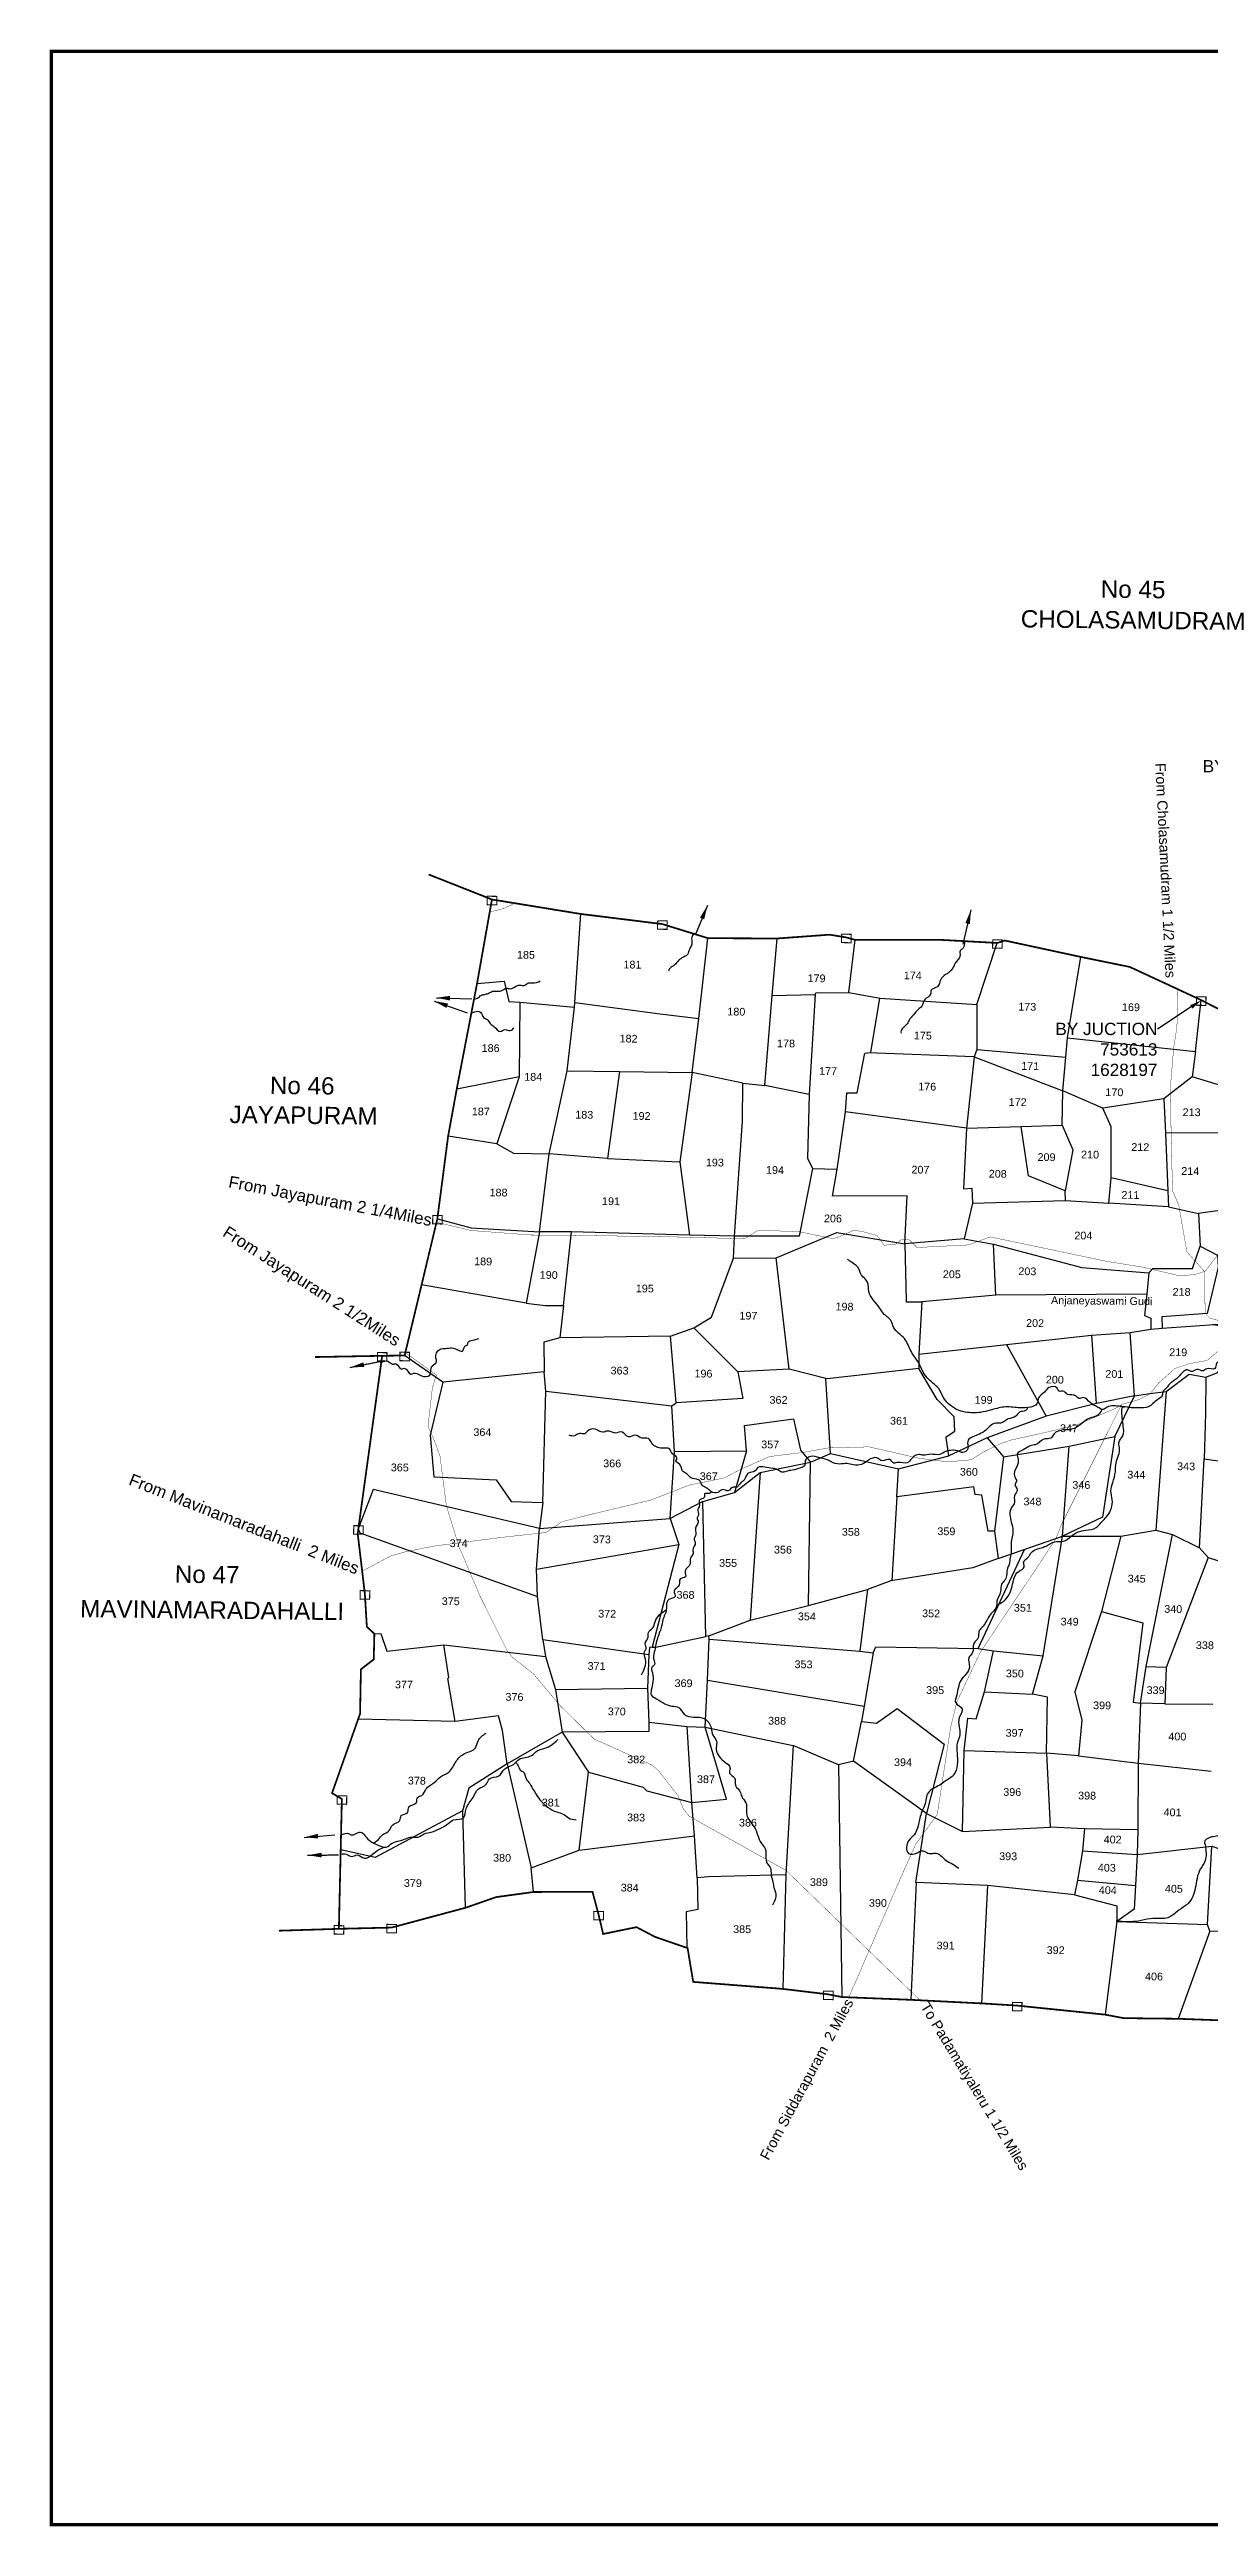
# Model space of a CAD drawing. Header units: feet. Extents: x 750329 to 765877, y 1623833 to 1630891.
# Drawn here: x 750329 to 753633, y 1623833 to 1630891 of the extents above; entities that cross this region are included whole.
import ezdxf
from ezdxf import colors
from ezdxf.entities.mleader import LeaderData, LeaderLine
from ezdxf.enums import TextEntityAlignment as Align
from ezdxf.math import Vec2, Vec3

# ---------------------------------------------------------------- set-up
doc = ezdxf.new("R2010")
doc.units = ezdxf.units.FT
doc.header["$LTSCALE"] = 15
doc.header["$MEASUREMENT"] = 0
doc.linetypes.add('HIDDEN2', pattern=[0.1875, 0.125, -0.0625])
for name, color, linetype in [('CRDS STONES', 7, 'Continuous'), ('PAPER SIZE', 10, 'Continuous'), ('PLOT', 7, 'Continuous'), ('PLOT NO', 7, 'Continuous'), ('ROADS', 6, 'Continuous'), ('TANKS-STREAM', 4, 'Continuous'), ('VILLAGE STONES', 240, 'Continuous')]:
    doc.layers.add(name, color=color, linetype=linetype)
doc.layers.add('VILLAGE BOUNDRY', color=5, linetype='HIDDEN2', lineweight=100)
doc.styles.get("Standard").update_dxf_attribs({"font": 'arial.ttf'})
doc.dimstyles.get("Standard").update_dxf_attribs({"dimtxt": 0.18, "dimasz": 40, "dimexe": 0.18, "dimexo": 0.0625, "dimgap": 0.09, "dimtad": 0, "dimtih": 1, "dimtoh": 1, "dimdec": 4, "dimzin": 0, "dimdsep": 46, "dimtxsty": 'Standard', "dimcen": 0.09, "dimadec": 0, "dimazin": 0, "dimtfac": 1, "dimtdec": 4, "dimtofl": 0, "dimtmove": 0, "dimatfit": 3, "dimfxl": 1, "dimtolj": 1, "dimtzin": 0, "dimarcsym": 0})

msp = doc.modelspace()

# ---------------------------------------------------------------- linework, layer by layer
at = {"layer": 'PAPER SIZE', "color": 5, "const_width": 10}
msp.add_lwpolyline([(750333.9, 1630886.3), (759216.9, 1630886.3), (759216.9, 1623838.4), (750333.9, 1623838.4)], close=True, dxfattribs=at)
at = {"layer": 'PLOT'}
for points in [[(751546.5, 1628229.7), (751623.9, 1628236.2), (751636.7, 1628178.8), (751668.9, 1628177.2), (751824, 1628162.8), (751824.9, 1628175.9), (751842.3, 1628428.1)], [(751824.9, 1628175.9), (752068.2, 1628143.3), (752178.1, 1628130.3), (752204.3, 1628359.1)], [(752303.9, 1627945.7), (752366, 1627939.1), (752387.6, 1628195.8), (752401.4, 1628358.3)], [(752387.6, 1628195.8), (752510.1, 1628199), (752511.4, 1628203.5), (752605.9, 1628204.6), (752624, 1628354.1)], [(752605.9, 1628204.6), (752694.1, 1628187.8), (752970.3, 1628169.9), (753028.5, 1628345.5)], [(752970.1, 1628041.5), (753223.4, 1628020.4), (753228.8, 1628075.5), (753265.9, 1628305.8)], [(752510.1, 1628199), (752492.8, 1627913.7), (752366, 1627939.1)], [(751668.9, 1628177.2), (751666.4, 1627963.6), (751488.6, 1627928.7)], [(751603, 1627772.7), (751650.5, 1627746.3), (751751.9, 1627744.6), (751803, 1627980.9), (751824, 1628162.8)], [(751803, 1627980.9), (751952.3, 1627979), (752159, 1627976.4), (752178.1, 1628130.3)], [(752502.4, 1627703), (752572.6, 1627701.1), (752596.2, 1627864.2), (752599.8, 1627918.3), (752629.3, 1627918.9), (752651.1, 1628031.3), (752668.5, 1628033.2), (752694.1, 1628187.8)], [(752970.3, 1628169.9), (752970.1, 1628041.5), (752962.8, 1628021.3), (752659.8, 1628032.3)], [(753228.8, 1628075.5), (753593.4, 1628036.5), (753609.1, 1628182.7)], [(752962.8, 1628021.3), (752940.6, 1627818.2), (752596.2, 1627864.2)], [(752962.8, 1628021.3), (753215.5, 1627924.3), (753223.4, 1628020.4)], [(753593.4, 1628036.5), (753583.7, 1627963.7), (753502.8, 1627901.6), (753329.1, 1627875.1), (753215.5, 1627924.3)], [(751666.4, 1627963.6), (751603, 1627772.7), (751464.2, 1627795.1)], [(751952.3, 1627979), (751918.3, 1627731.2), (751751.9, 1627744.6)], [(752279.9, 1627510), (752302.5, 1627838), (752303.9, 1627945.7), (752159, 1627976.4), (752124.4, 1627722.2)], [(752940.6, 1627818.2), (753096.7, 1627822.6), (753213.5, 1627826.1), (753215.5, 1627924.3)], [(753666.1, 1627804.3), (753671.2, 1627937.7), (753583.7, 1627963.7)], [(752492.8, 1627913.7), (752487.6, 1627732), (752502.4, 1627703), (752464.5, 1627510.3), (752279.9, 1627510)], [(753222.7, 1627612), (753346.4, 1627603.7), (753352.5, 1627676.7), (753352.7, 1627821.5), (753329.1, 1627875.1)], [(753502.8, 1627901.6), (753507.3, 1627803.3), (753514.3, 1627639.3), (753352.5, 1627676.7)], [(752940.6, 1627818.2), (752932.1, 1627644.5), (752955.7, 1627646.5), (752958.2, 1627604.5), (752933.9, 1627502.9), (752764.6, 1627488), (752771.5, 1627625.3), (752559, 1627624.1), (752572.6, 1627701.1)], [(753213.5, 1627826.1), (753243.6, 1627755.9), (753221.3, 1627639.1), (753117.2, 1627681.7), (753096.7, 1627822.6)], [(753662, 1627582.7), (753666.1, 1627738.7), (753666.1, 1627804.3), (753507.3, 1627803.3)], [(751433.5, 1627559.8), (751530.2, 1627534.2), (751724, 1627522), (751751.9, 1627744.6)], [(751918.3, 1627731.2), (752122, 1627722.1), (752124.4, 1627722.2), (752151.3, 1627513.1), (751815.5, 1627522.4)], [(752958.2, 1627604.5), (753222.7, 1627612), (753221.3, 1627639.1)], [(753514.3, 1627639.3), (753515.7, 1627593.5), (753346.4, 1627603.7)], [(753515.7, 1627593.5), (753601.5, 1627574.4)], [(753951.6, 1627598.1), (753662, 1627582.7), (753601.5, 1627574.4), (753606.5, 1627482), (753656, 1627456), (753776.9, 1627458.6), (753961, 1627448.6)], [(751724, 1627522), (751686.8, 1627319), (751388.6, 1627371.4)], [(751686.8, 1627319), (751740.4, 1627312), (751792.4, 1627312.1), (751815.5, 1627522.4), (751724, 1627522)], [(752097.5, 1627225.2), (752163.8, 1627249.1), (752214.3, 1627279), (752277, 1627447.2), (752279.9, 1627510), (752151.3, 1627513.1)], [(752277, 1627447.2), (752398.7, 1627448.5), (752571.2, 1627520.9), (752764.6, 1627488), (752768.6, 1627325.7), (752768.8, 1627322.6), (752813, 1627322.6), (752804.9, 1627173.6), (752805.2, 1627132.6), (752543.9, 1627103.5), (752435.8, 1627131.5), (752398.7, 1627448.5)], [(752933.9, 1627502.9), (753017.7, 1627487.1), (753269.2, 1627420.6), (753460.5, 1627405.2), (753471.2, 1627417.6), (753584.7, 1627418), (753606.5, 1627482)], [(753454.3, 1627344.7), (753024.4, 1627341.6), (753017.7, 1627487.1)], [(753656, 1627456), (753657.2, 1627421.3), (753626.3, 1627290), (753497, 1627280.3), (753497.9, 1627248.3), (753739.9, 1627264.7)], [(753460.5, 1627405.2), (753454.3, 1627344.7), (753448.1, 1627283.7), (753465.9, 1627276.5), (753465.3, 1627245.1), (753497.9, 1627248.3)], [(751792.4, 1627312.1), (751782.3, 1627220.1), (751736.4, 1627208), (751737.5, 1627123.1), (751449.2, 1627094.3), (751340.3, 1627170.1)], [(753024.4, 1627341.6), (752813, 1627322.6)], [(751742.5, 1627068.6), (752101.7, 1627026.6), (752114, 1627034.8), (752097.5, 1627225.2), (751782.3, 1627220.1)], [(752435.8, 1627131.5), (752288.9, 1627123.2), (752163.8, 1627249.1)], [(752804.9, 1627173.6), (753054.4, 1627201.7), (753296.4, 1627227.8), (753406.7, 1627235.4), (753465.3, 1627245.1)], [(753310.9, 1627033.4), (753297.5, 1627227.8)], [(753419.3, 1627055.3), (753406.7, 1627235.4)], [(753419.3, 1627055.3), (753463, 1627062), (753509.9, 1627067.3), (753574.6, 1627116.4), (753622.8, 1627108.1), (753656.2, 1627121.4), (753729.9, 1627237.6), (753642, 1627258.1)], [(753054.4, 1627201.7), (753167.2, 1626997.3), (752999.3, 1626935.7), (752890.2, 1626884.4)], [(751449.2, 1627094.3), (751413, 1626942.9), (751423.7, 1626824.7), (751600.8, 1626815.8), (751644, 1626753.8), (751734.4, 1626751), (751742.5, 1627068.6), (751737.5, 1627123.1)], [(752109.2, 1626896.1), (752314.2, 1626898.1), (752308, 1626970.5), (752448.4, 1626989.6), (752467.6, 1626900.7), (752496.5, 1626865.8), (752551.8, 1626889.4), (752553.2, 1626890.5), (752540.5, 1627104.4)], [(752288.9, 1627123.2), (752303.4, 1627047.4), (752114, 1627034.8)], [(752553.2, 1626890.5), (752747.3, 1626847.4), (752890.2, 1626884.4), (752883.1, 1626936.1), (752882.8, 1626938.7), (752907.3, 1626954.5), (752905.6, 1626995.3), (752857.3, 1627044.5), (752805.2, 1627132.6)], [(753622.8, 1627108.1), (753621.1, 1627004.3), (753617.8, 1626875.7), (753724.6, 1626860.8)], [(751724.1, 1626677.4), (752096.7, 1626705.3), (752109.2, 1626896.1), (752101.7, 1627026.6)], [(752999.3, 1626935.7), (753046.1, 1626881.6), (753232.7, 1626912.1), (753363.4, 1626939.5), (753419.3, 1627055.3), (753310.9, 1627033.4), (753167.2, 1626997.3)], [(753509.9, 1627067.3), (753479.8, 1626671.9), (753527.5, 1626660.4), (753604.8, 1626621.5), (753617.8, 1626875.7)], [(753363.4, 1626939.5), (753328.5, 1626708.9), (753214.1, 1626655.6), (753380.7, 1626654.8), (753479.8, 1626671.9)], [(752314.2, 1626898.1), (752279.9, 1626779.5), (752352.8, 1626837), (752496.5, 1626865.8)], [(752491.1, 1626457.8), (752496.5, 1626865.8)], [(753046.1, 1626881.6), (753020.6, 1626669.7), (753030.5, 1626591.1), (753214.1, 1626655.6)], [(753214.1, 1626655.6), (753232.7, 1626912.1)], [(753604.8, 1626621.5), (753629, 1626594.3), (753727.6, 1626562.9), (753724.6, 1626860.8)], [(751734.4, 1626751), (751724.1, 1626677.4), (751250.9, 1626788.1), (751208.4, 1626676)], [(752352.8, 1626837), (752324.5, 1626415.4)], [(753020.6, 1626669.7), (753002.3, 1626669.6), (752984.1, 1626772.3), (752965.6, 1626773.6), (752962, 1626795.5), (752741.8, 1626767.2), (752747.3, 1626847.4)], [(752189.5, 1626754.1), (752096.7, 1626705.3)], [(752206.3, 1626371.3), (752198.4, 1626369.4), (752189.5, 1626754.1), (752279.9, 1626779.5)], [(752741.8, 1626767.2), (752727.7, 1626527.9)], [(751208.4, 1626676), (751212.3, 1626664.6), (751719, 1626482.9), (751716.3, 1626560.8), (751724.1, 1626677.4)], [(752096.7, 1626705.3), (752121.1, 1626631.1), (752045.6, 1626339.2), (752055.9, 1626338.9), (752198.4, 1626369.4)], [(753168.8, 1626036.4), (753171.2, 1626196.8), (753128.8, 1626205.4), (753159.4, 1626313.9), (753214.1, 1626655.6)], [(753380.7, 1626654.8), (753324.8, 1626440.3), (753443.4, 1626408.2), (753415.5, 1626181.8), (753435.9, 1626179)], [(753452.3, 1626283.8), (753527.5, 1626660.4)], [(751716.3, 1626560.8), (752121.1, 1626631.1)], [(753030.5, 1626591.1), (752958.4, 1626564.6), (752725, 1626527.5), (752658.8, 1626503.4), (752636.4, 1626327.3), (752675.3, 1626323.2), (752682.8, 1626339.4), (752973.5, 1626335.5), (753105.7, 1626617.5)], [(753629, 1626594.3), (753509.9, 1626281.3), (753505.8, 1626177.8), (753642.6, 1626176.8)], [(752207.6, 1626361.4), (752206.3, 1626371.3), (752324.5, 1626415.4), (752491.1, 1626457.8), (752658.8, 1626503.4)], [(751733.5, 1626359.4), (751719, 1626482.9)], [(753324.8, 1626440.3), (753249.6, 1626211.6), (753269, 1626130.7), (753259.5, 1626029.7), (753430.1, 1626008.7)], [(751254.1, 1626377.1), (751272.1, 1626377.4), (751289.3, 1626327.8), (751452.2, 1626345.8)], [(751484.7, 1626127.4), (751463.4, 1626249.5), (751466.3, 1626252.5), (751452.2, 1626345.8), (751741.6, 1626311.9), (751770.2, 1626218.7), (751788.8, 1626096.4)], [(752035.7, 1626316.6), (751733.5, 1626359.4), (751741.6, 1626311.9)], [(752045.6, 1626339.2), (752037.8, 1626338.3), (752035.7, 1626316.6), (752031.9, 1626222.1), (752036.3, 1626125.3), (752145.4, 1626112.9)], [(752202.6, 1626244.5), (752207.6, 1626361.4), (752636.4, 1626327.3)], [(752675.3, 1626323.2), (752649.4, 1626170.9), (752641.6, 1626127.1), (752684.7, 1626122.8), (752743.3, 1626164.4), (752877.4, 1626062.9)], [(752973.5, 1626335.5), (753018, 1626328), (753159.4, 1626313.9)], [(752992.3, 1626211.6), (753018, 1626328)], [(751770.2, 1626218.7), (752031.9, 1626222.1)], [(752196.6, 1626110.5), (752202.4, 1626226), (752202.6, 1626244.5), (752649.4, 1626170.9)], [(753505.8, 1626177.8), (753435.9, 1626179), (753452.3, 1626283.8), (753509.9, 1626281.5)], [(752934.1, 1626044.2), (752944.5, 1626137), (752968.1, 1626134.9), (752992.3, 1626211.6), (753128.8, 1626205.4)], [(753435.9, 1626179), (753430.1, 1626008.7), (753638, 1625985.5)], [(751632.8, 1626006.8), (751618.8, 1626101.2), (751607.7, 1626143), (751484.7, 1626127.4), (751207.8, 1626133.3)], [(751788.8, 1626096.4), (751632.8, 1626006.8), (751700.5, 1625709.7)], [(752036.3, 1626125.3), (752035.5, 1626098.8), (751788.8, 1626096.4), (751863.9, 1625982.6)], [(751837.5, 1625760), (751863.9, 1625982.6), (752020.2, 1625939.6), (752030.5, 1625929.3), (752158.1, 1625896.6), (752145.4, 1626112.9), (752196.6, 1626110.5)], [(752173.3, 1625682), (752165.9, 1625801.4), (752158.1, 1625896.6), (752257.4, 1625906.2), (752196.6, 1626110.5), (752447, 1626058.9)], [(752826.6, 1625864.8), (752619.3, 1626014.2), (752641.6, 1626127.1)], [(752576.2, 1626003.4), (752447, 1626058.9), (752426.1, 1625689.9), (752417.1, 1625365.2)], [(752619.3, 1626014.2), (752576.2, 1626003.4), (752585.7, 1625341.9)], [(752877.4, 1626062.9), (752826.6, 1625864.8)], [(752928.9, 1625813.7), (752934.1, 1626044.2), (753168.8, 1626036.4)], [(753259.5, 1626029.7), (753168.8, 1626036.4), (753179.1, 1625827), (753276.4, 1625822.6), (753428.5, 1625819.5)], [(751632.8, 1626006.8), (751523.1, 1625937.1), (751505.1, 1625872.7), (751512.5, 1625596)], [(753430.1, 1626008.7), (753428.5, 1625817.1), (753427.1, 1625748.3), (753639.9, 1625771.9)], [(751505.1, 1625872.7), (751256.6, 1625739.6), (751158.1, 1625761)], [(751707.8, 1625641.3), (751700.5, 1625709.7), (751837.5, 1625760), (752165.9, 1625801.4)], [(752796.2, 1625668.6), (752826.6, 1625864.8), (752928.9, 1625813.7), (753179.1, 1625826), (753179.2, 1625827)], [(753276.4, 1625822.6), (753271.1, 1625758.8), (753427.1, 1625748.3)], [(753271.1, 1625758.8), (753256.8, 1625674.8), (753421.7, 1625659.6)], [(753427.1, 1625748.3), (753421.7, 1625659.6), (753417.9, 1625592.2), (753368.5, 1625557.2), (753627.4, 1625548.7)], [(753633.4, 1625529.4), (753627.4, 1625548.7), (753639.9, 1625771.9), (753793.3, 1625718.9), (753857, 1625720.7)], [(752426.1, 1625689.9), (752204.7, 1625684.3), (752173.3, 1625682), (752175, 1625591.1), (752142, 1625584.7), (752144, 1625482.2)], [(753000.9, 1625660.2), (752797.5, 1625668.5), (752782.4, 1625334)], [(753248.7, 1625633.2), (753000.9, 1625660.2), (752983.8, 1625323.8)], [(753256.8, 1625674.8), (753248.7, 1625633.2), (753368.6, 1625601.5), (753368.5, 1625557.2)], [(753368.5, 1625557.2), (753335.7, 1625291.8)], [(753851.5, 1625523.2), (753633.4, 1625529.4), (753544, 1625280)]]:
    msp.add_lwpolyline(points, dxfattribs=at)
at = {"layer": 'ROADS', "linetype": 'HIDDEN2', "ltscale": 10, "const_width": 1}
for points in [[(751582.7, 1628433.8), (751620.1, 1628442.9), (751649.8, 1628456.4)], [(753542.5, 1628213.8), (753540.1, 1628106.5), (753530.7, 1628046), (753521.7, 1627937.1), (753523.5, 1627799), (753527.6, 1627638.9), (753545, 1627599.8), (753568.5, 1627465.5), (753619.8, 1627408), (753619.7, 1627343), (753620.4, 1627290), (753633.3, 1627276.7), (753731.4, 1627249.8), (753794.6, 1627233.4), (753884.2, 1627201.5), (753997.2, 1627156.8), (754027.2, 1627121.9), (754103.7, 1627093), (754134, 1627087.1)], [(753620.5, 1627410.2), (753591.4, 1627400.5), (753546.8, 1627397.3), (753441.6, 1627421.9), (753341, 1627438.1), (753008.6, 1627507.9), (752945.6, 1627485.1), (752799.6, 1627477.7), (752777.8, 1627499.9), (752753.3, 1627499.4), (752738.7, 1627486.4), (752705.7, 1627484.4), (752686.4, 1627511.8), (752641.2, 1627524.1), (752618.4, 1627526.3), (752573, 1627506.2), (752559.7, 1627503), (752461.9, 1627523.3), (752346.4, 1627526.6), (752309.8, 1627502.8), (752109.7, 1627507.9), (751820.8, 1627512.5), (751698.6, 1627513.4), (751529.8, 1627526.2), (751430.6, 1627549.8)], [(753683.7, 1627492.2), (753619.9, 1627409.4)], [(753656.2, 1627182), (753626.2, 1627155.9), (753574.9, 1627146.6), (753534.9, 1627133.2), (753488.2, 1627091.4), (753463.4, 1627060.4), (753430.6, 1627044), (753383.5, 1627030.6), (753364.2, 1627019), (753255.9, 1626972.4), (753172.9, 1626952.5), (753067, 1626928.9), (753034.4, 1626917.4), (752991.1, 1626896), (752952.7, 1626872.8), (752887.8, 1626867), (752805.1, 1626877.2), (752663.6, 1626909.6), (752550.3, 1626907.2), (752475, 1626893.8), (752380.6, 1626882.2), (752295.9, 1626844.9), (752250.6, 1626821.1), (752150.3, 1626800.5), (752040.5, 1626757.7), (751877.1, 1626718.8), (751788.9, 1626696.6), (751742.8, 1626665.6), (751620.4, 1626652.2), (751427.6, 1626627.5), (751345.4, 1626611.5), (751300.8, 1626598.8), (751221.9, 1626556.8)], [(751341.4, 1627178.7), (751430.7, 1627114.3), (751419.4, 1627078.2), (751406.8, 1626968.6), (751428.1, 1626919.6), (751441, 1626883.6), (751459, 1626742.6), (751494.8, 1626626.4), (751554.9, 1626484.3), (751631.6, 1626330.3), (751646.8, 1626310.6), (751707.6, 1626262.3), (751782.5, 1626173.1), (751862.5, 1626094.3), (751880.7, 1626076.9), (752042.5, 1626004.2), (752060.6, 1625990.2), (752118.5, 1625916.6), (752134.2, 1625877.8), (752150.5, 1625857.6), (752185, 1625838), (752426.4, 1625702.8), (752590.7, 1625543.6), (752809, 1625332.3)], [(752606.3, 1625342.7), (752747.3, 1625668.3), (752795.6, 1625776.9), (752857.5, 1625862.6), (752895.4, 1626110.2), (752913.6, 1626184.1), (752979, 1626322.4), (753019.4, 1626383.5), (753145, 1626571.2), (753195.8, 1626649.4), (753211.4, 1626688.7), (753295.9, 1626857.8), (753382.9, 1627031.4)]]:
    msp.add_lwpolyline(points, dxfattribs=at)
at = {"layer": 'TANKS-STREAM'}
for points in [[(752163.8, 1628372.2), (752158, 1628360.7), (752158.3, 1628345.7), (752154.7, 1628333.6), (752151.4, 1628326.8), (752146.6, 1628313.5), (752130.2, 1628302.8), (752118, 1628292.8), (752109.2, 1628282.9), (752096.2, 1628273.9), (752092.2, 1628265.6)], [(752935.2, 1628349.9), (752933.5, 1628336.3), (752929.4, 1628329.2), (752922.5, 1628323.1), (752922.3, 1628310.4), (752919.4, 1628302.3), (752905.5, 1628282.6), (752903, 1628276.8), (752897, 1628267.5), (752889.8, 1628260.8), (752880.7, 1628255.3), (752867.2, 1628241.2), (752857.8, 1628220.7), (752840.3, 1628210.6), (752838.6, 1628199.2), (752822, 1628184.2), (752813.4, 1628165), (752803.7, 1628156.8), (752789.6, 1628140.5), (752777, 1628125.2), (752772, 1628115.4), (752754.4, 1628095.7), (752754.3, 1628088.3)], [(751538.9, 1628186.1), (751550.8, 1628190.1), (751555.6, 1628194.8), (751565.8, 1628198.6), (751576, 1628201), (751585.7, 1628205.6), (751590.9, 1628208), (751607.8, 1628207.8), (751623.2, 1628213.3), (751630.2, 1628216.7), (751640.6, 1628214.9), (751661.4, 1628224.4), (751675.5, 1628224.5), (751680, 1628224), (751691, 1628231.3), (751704.6, 1628231.6), (751726.5, 1628237.5)], [(751530.4, 1628145.3), (751544.3, 1628150.5), (751557.2, 1628147.8), (751565.2, 1628133), (751575.8, 1628127.2), (751584.1, 1628116.1), (751595.3, 1628106.9), (751613.1, 1628093.5), (751618.8, 1628096.3), (751626.3, 1628098.7), (751641.1, 1628096), (751647.1, 1628099.1), (751651.8, 1628103.8)], [(753815.8, 1628138.6), (753818.6, 1628121.1), (753811.9, 1628107.5), (753813.4, 1628088.2), (753802.9, 1628073.4), (753803.5, 1628059.5), (753787.8, 1628040.3), (753777.6, 1628013.3), (753778.2, 1628002.1), (753767.2, 1627988.8), (753764.7, 1627971.6), (753751.6, 1627957.4), (753747.8, 1627935.2), (753716.8, 1627914.5), (753696.9, 1627899.3), (753685.1, 1627887.9), (753689.1, 1627862.8), (753683.3, 1627844.6), (753690, 1627827.1), (753685.1, 1627804.7), (753690.3, 1627787.9), (753688.7, 1627763.6), (753692.4, 1627746.9), (753698.4, 1627719.1), (753708.9, 1627708), (753710.7, 1627687.5), (753725, 1627671.5), (753727.7, 1627661.9), (753738.9, 1627648.8), (753754.3, 1627622.6), (753764.4, 1627614.1), (753778.6, 1627592.7), (753796.9, 1627570.5), (753802.9, 1627561.1), (753805.7, 1627520.4), (753792.8, 1627502.3), (753797.2, 1627487.3), (753790.4, 1627468.4), (753794.9, 1627438.8), (753794.3, 1627425.9), (753800.2, 1627411.1), (753797.1, 1627388.9), (753796.6, 1627352.4), (753790.7, 1627344.8), (753792.3, 1627328.6), (753780.6, 1627313.9), (753776.4, 1627298.1), (753750.2, 1627282.8), (753747.7, 1627280.7), (753734.6, 1627277.6), (753729.4, 1627264.6), (753731.1, 1627252.3), (753738.2, 1627243.2), (753740, 1627240), (753743.2, 1627237.4), (753748.5, 1627227.6), (753749.6, 1627224), (753756, 1627220.3), (753758.6, 1627221), (753776.6, 1627217.2), (753786.3, 1627210.6), (753793.1, 1627207.3), (753795.4, 1627186), (753793.2, 1627180.2), (753796.6, 1627164.3), (753796.5, 1627153.4), (753796.8, 1627147.3), (753797.1, 1627139), (753795.9, 1627134), (753795.1, 1627128.2), (753796.1, 1627118.1), (753796.4, 1627111.9), (753797, 1627101.8), (753798.7, 1627095.3), (753799.4, 1627091.3), (753799.7, 1627085.2), (753798.9, 1627078.7), (753802.9, 1627047.3), (753816.4, 1627015.3), (753822.6, 1626995.6), (753828.6, 1626966.7), (753824.1, 1626929.8), (753833.1, 1626905.4), (753837.5, 1626884.6), (753848.2, 1626854.1), (753853.8, 1626837.2), (753861.1, 1626820.4), (753869.8, 1626819.7), (753874.3, 1626813.9), (753885.2, 1626805.1), (753914.5, 1626786.9), (753921.3, 1626777), (753925.8, 1626760.2), (753926.7, 1626740), (753931.1, 1626718.5), (753925.6, 1626687.6), (753935.2, 1626667.9), (753945.9, 1626646.4), (753942.9, 1626634.9), (753943.2, 1626615.8), (753956.9, 1626594.3), (753955.5, 1626575.2), (753959.3, 1626552.7), (753962.6, 1626537.6), (753967.9, 1626493.3), (753973.9, 1626459.2), (753975.9, 1626438.4), (753986.1, 1626419.8), (753988.5, 1626419.2), (754004.6, 1626419), (754026, 1626419.3), (754030.1, 1626422.7), (754038.8, 1626422.6), (754041.7, 1626419.1), (754046.7, 1626409.3), (754048.4, 1626401.7), (754047.1, 1626391.3), (754045.8, 1626375.8), (754037, 1626364.3), (754043.8, 1626355), (754036.3, 1626297.4), (754032.5, 1626274.4), (754041, 1626252.3), (754041.4, 1626240.8), (754038.8, 1626216), (754042.1, 1626197.5), (754042.5, 1626184.7), (754040.7, 1626180.1), (754044.6, 1626160.5), (754048.4, 1626146.6), (754046.6, 1626135), (754052.7, 1626109.9), (754056.5, 1626085), (754055.8, 1626075.2), (754045.6, 1626045.3), (754044.2, 1626023.9), (754038.3, 1626014.2), (754030.1, 1626009), (754013.3, 1625998.8), (753995.9, 1626000.2), (753971.6, 1625994.7), (753959.4, 1625990.2), (753948.4, 1625990.3), (753895.1, 1625988.9), (753872.5, 1625989.8), (753868, 1625999), (753862.9, 1626008.3), (753846.1, 1626008.5), (753824.7, 1626005.9), (753824, 1625994.4), (753823.1, 1625967.8), (753823, 1625956.2), (753808.2, 1625929.3), (753802.9, 1625921.2), (753806.8, 1625905), (753789.3, 1625888.5), (753785.1, 1625879.9), (753790.8, 1625870.6), (753784.3, 1625863.1), (753759, 1625823.8), (753747.9, 1625810.1), (753727.6, 1625812), (753697, 1625814.1), (753670.4, 1625809.2), (753656.4, 1625801.3), (753639, 1625798), (753618.6, 1625780.9), (753620.2, 1625775.7), (753622.4, 1625759.5), (753623.4, 1625747.4), (753613.2, 1625716.3), (753606.7, 1625706), (753592.1, 1625651.9), (753572, 1625608.8), (753563.8, 1625602), (753539.9, 1625584.9), (753509.6, 1625566.8), (753494, 1625565.8), (753463.9, 1625565), (753429.7, 1625558.4), (753367.2, 1625558)], [(753736.8, 1627244.8), (753720.6, 1627237.4), (753711.4, 1627229.5), (753707.5, 1627216.7), (753696.3, 1627207), (753691.3, 1627190.3), (753671.7, 1627171.6), (753666.7, 1627157.7), (753653.1, 1627148.2), (753648.1, 1627132.6), (753624.8, 1627132.2), (753614.7, 1627126), (753596.9, 1627130.1), (753584.1, 1627124.2), (753570.5, 1627128.7), (753544.6, 1627108.8), (753532.8, 1627099.4), (753523.7, 1627092.6), (753509.4, 1627077.2), (753499.6, 1627064.4), (753497.6, 1627054.8), (753485.3, 1627044.5), (753458.8, 1627023.5), (753430.5, 1627020.6), (753410.8, 1627021.1), (753398, 1627022.9), (753378.7, 1627024.7), (753341, 1627022.3), (753330.3, 1627016.3), (753313.5, 1627023.2), (753292.9, 1627035.6), (753273.6, 1627050.1), (753260.3, 1627047.9), (753251.8, 1627055.4), (753228.6, 1627059.1), (753214.8, 1627068.4), (753204.9, 1627068), (753198.5, 1627076.8), (753175.6, 1627078.5), (753162.4, 1627065.6), (753146.3, 1627050.1), (753142.3, 1627034.3), (753115.4, 1627021.5), (753088.1, 1627021.3), (753047.1, 1627023.2), (753008.4, 1627013.9), (752980.9, 1627007.9), (752937, 1627008.8), (752912.1, 1627016.4), (752889.9, 1627032.3), (752874.9, 1627050.5), (752861, 1627076.6), (752843.6, 1627092.4), (752817.4, 1627122.2), (752804.5, 1627148.7), (752782.9, 1627182.1), (752763.8, 1627218), (752732.8, 1627250.7), (752726.1, 1627268.3), (752703.9, 1627290.1), (752693.3, 1627305.8), (752662.5, 1627352.7), (752658.9, 1627378.6), (752638.7, 1627403.8), (752634.9, 1627415.5), (752614.6, 1627434.8), (752602, 1627443.7)], [(751271.8, 1627148.7), (751292.3, 1627154.1), (751306.2, 1627145.7), (751315.4, 1627146.3), (751332.1, 1627131.3), (751339.4, 1627133.7), (751358.4, 1627117.2), (751365.2, 1627119.7), (751386.6, 1627112.7), (751411.6, 1627114), (751418.5, 1627140.3), (751431.5, 1627152.6), (751429.3, 1627162.6), (751440.6, 1627187.4), (751457.8, 1627190.1), (751473.7, 1627191.8), (751497.6, 1627183.4), (751503.8, 1627181.4), (751512.1, 1627196.2), (751518.8, 1627199.9), (751521.3, 1627207.6), (751533.4, 1627213.6), (751551.7, 1627218.2)], [(753114.9, 1627021.2), (753109, 1627013), (753091.4, 1627008.5), (753081.2, 1626996.7), (753059.7, 1626989.1), (753037.1, 1626977.1), (753024, 1626977.2), (752991.6, 1626954), (752972.3, 1626943.8), (752944.1, 1626925.2), (752944.4, 1626904.3), (752929.9, 1626893.5), (752914.9, 1626898.3), (752901.7, 1626899.9), (752881.3, 1626896.4), (752864.6, 1626887.9), (752838.6, 1626888.4), (752817.5, 1626886), (752806.3, 1626888), (752784.8, 1626876.1), (752771.8, 1626863.9), (752745.3, 1626865.4), (752733.9, 1626863.6), (752722.1, 1626873.5), (752700.3, 1626869.8), (752684.9, 1626878.5), (752662, 1626871.7), (752641.9, 1626859.5), (752619, 1626858.1), (752600.4, 1626862.2), (752579.5, 1626860.7), (752554.9, 1626867.1), (752544, 1626872.8), (752520.5, 1626878.9), (752509.9, 1626882.4), (752485.3, 1626876.8), (752481.1, 1626868.4), (752480.2, 1626858), (752468.7, 1626849.8), (752444.5, 1626843.5), (752426.7, 1626839.6), (752414.8, 1626837.3), (752402.9, 1626844), (752388.9, 1626848.3), (752366.1, 1626851.4), (752346.7, 1626851.2), (752338.8, 1626841.3), (752319.5, 1626834.5), (752312.3, 1626824.9), (752308.6, 1626816.9), (752301.7, 1626810.4), (752292.8, 1626801.2), (752286.7, 1626794.7), (752275.7, 1626795.1), (752262.3, 1626784.6), (752245.5, 1626787.7), (752233.3, 1626780), (752212.4, 1626782.7), (752200.8, 1626792.3), (752188, 1626800.2), (752181.1, 1626813.4), (752160.5, 1626819.7), (752153, 1626823.9), (752142.2, 1626834), (752132.1, 1626840.6), (752124.5, 1626859.3), (752112.7, 1626870.1), (752115.9, 1626875.7), (752103.5, 1626889.9), (752094.9, 1626903.8), (752074, 1626906), (752044.7, 1626920), (752034.7, 1626933.2), (752016, 1626934.7), (751996.4, 1626942.7), (751978.2, 1626937.8), (751960.4, 1626951.6), (751940, 1626949.1), (751917.9, 1626954.7), (751904.8, 1626951.2), (751884, 1626960), (751861.3, 1626954.6), (751853.2, 1626947.2), (751838.1, 1626947.8), (751824.4, 1626941), (751809.1, 1626942.6)], [(753326.3, 1627016.5), (753315.2, 1627000), (753291.7, 1626991.2), (753247.2, 1626962.4), (753190.1, 1626946.4), (753181, 1626934.9), (753161, 1626931.5), (753136.1, 1626915.5), (753130, 1626914.8), (753098.1, 1626899.1), (753085.7, 1626890.6), (753087, 1626878.2), (753087.9, 1626864.5), (753083.8, 1626852.9), (753077.4, 1626825.8), (753083, 1626810.7), (753079.6, 1626804.6), (753084.9, 1626786.8), (753077.8, 1626770.2), (753076.1, 1626747.1), (753069.1, 1626736.7), (753068.2, 1626695.2), (753073.1, 1626671.3), (753067.6, 1626634.6), (753068, 1626608.9), (753065.3, 1626594.8), (753061.8, 1626574.6), (753057.7, 1626563.7), (753050.4, 1626530.6), (753040.5, 1626518.1), (753037.7, 1626497.1), (753027.3, 1626470.1), (753026.4, 1626456), (753007.7, 1626430.8), (752988.4, 1626399.1), (752976.2, 1626384.3), (752974.1, 1626365.9), (752961.9, 1626349.7), (752957.3, 1626321.8), (752947.7, 1626309.2), (752949.2, 1626283.3), (752924.3, 1626243.7), (752912.8, 1626203.1), (752910.2, 1626179.9), (752928, 1626163.4), (752920.2, 1626138.5), (752919.9, 1626111.8), (752921.9, 1626090.5), (752913.4, 1626060.9), (752913.8, 1626037.7), (752914.5, 1626003.4), (752904.9, 1625975.6), (752879.7, 1625956.7), (752864.4, 1625945.8), (752832.1, 1625924.9), (752821.2, 1625887.8), (752811.6, 1625865.3), (752803.1, 1625829.9), (752791.2, 1625804.5), (752776.4, 1625788.4), (752775.8, 1625751.4), (752798.7, 1625751.9), (752810.7, 1625758.3), (752819.7, 1625757.8), (752834.7, 1625750.7), (752845, 1625751.4), (752856.9, 1625751.3), (752882.4, 1625731.3), (752902, 1625720.5), (752918.6, 1625708.8)], [(753026, 1626457.9), (753051.7, 1626474.7), (753072.1, 1626518.8), (753088.2, 1626553.8), (753105.1, 1626568.8), (753103.3, 1626579.9), (753118.3, 1626597.3), (753123.1, 1626605.6), (753154.3, 1626622.4), (753167.3, 1626626.8), (753192.1, 1626639.3), (753216.6, 1626640.9), (753239, 1626655.4), (753258.6, 1626667.2), (753280.8, 1626672.1), (753309.6, 1626679.6), (753329.3, 1626699.3), (753342.4, 1626713.9), (753355.9, 1626758.6), (753352, 1626784.1), (753357.4, 1626808), (753364.7, 1626838.8), (753366.8, 1626864.2), (753374, 1626885.9), (753376.1, 1626907.6), (753374.4, 1626921.5), (753385.7, 1626940.8), (753387.4, 1626968.9), (753384.5, 1626992.8), (753389.4, 1627023.2), (753389.9, 1627022.8)], [(752213.7, 1626782.1), (752208.2, 1626777.1), (752195.7, 1626776.3), (752193.1, 1626765.3), (752180.3, 1626758.1), (752180.1, 1626741), (752175.3, 1626731.1), (752177.1, 1626715.3), (752173.5, 1626707.9), (752176.6, 1626695.3), (752170.4, 1626683.6), (752169.3, 1626659.4), (752165.3, 1626644.8), (752168.1, 1626636.5), (752161.2, 1626615.6), (752162.6, 1626605.8), (752154.1, 1626593), (752153.5, 1626576.4), (752138.9, 1626555.1), (752140.2, 1626539.1), (752124.9, 1626533), (752122.4, 1626516.2), (752108.1, 1626498.4), (752110.6, 1626483.1), (752092.9, 1626474.7), (752085, 1626440.3), (752078.2, 1626423.9), (752072.1, 1626398.6), (752067.3, 1626383.6), (752055.7, 1626346.1), (752052.9, 1626330.8), (752049.5, 1626306.2), (752051.1, 1626287.2), (752045.3, 1626282.9), (752046, 1626265.9), (752042.8, 1626216.2), (752042.6, 1626202.6), (752057.9, 1626191.8), (752081.1, 1626177.5), (752101.7, 1626171.1), (752121.1, 1626166.9), (752136.3, 1626147.8), (752194.8, 1626135.1), (752213.4, 1626108.5), (752218.5, 1626088.6), (752228.8, 1626071.3), (752227.8, 1626053.3), (752249.4, 1626014), (752267.2, 1625993.5), (752265.8, 1625980.3), (752279.7, 1625967), (752283.4, 1625943.2), (752295.1, 1625928.5), (752300.3, 1625913.9), (752312.4, 1625895.1), (752314.7, 1625861.1), (752335.4, 1625827.5), (752345.8, 1625804), (752356.9, 1625779.3), (752367.3, 1625764.2), (752372.9, 1625722.9), (752380.8, 1625713), (752384.4, 1625688.2), (752389.4, 1625669), (752392, 1625654.3), (752397.8, 1625635.1), (752388, 1625603.7)], [(752015.4, 1626260.5), (752026.4, 1626304.3), (752023.4, 1626326.2), (752028, 1626334.5), (752025.6, 1626350.1), (752032.4, 1626362.4), (752035.2, 1626380.8), (752046.1, 1626392.8), (752054, 1626411), (752065.7, 1626430.6), (752086.3, 1626445.6)], [(751250.6, 1625779.8), (751265.5, 1625790.8), (751278.3, 1625804.8), (751296.6, 1625816.4), (751305.6, 1625832), (751326.8, 1625845), (751330.4, 1625858.8), (751348.5, 1625867.7), (751352.4, 1625884.3), (751374, 1625896), (751377.3, 1625910.7), (751389.6, 1625916.6), (751400.9, 1625933.9), (751424.7, 1625953.5), (751442.5, 1625969.3), (751466, 1625982.9), (751486.8, 1626013.5), (751511.4, 1626035.7), (751541.8, 1626052.3), (751549.6, 1626072.4), (751572.5, 1626094.1)], [(751159, 1625803.7), (751182, 1625807.4), (751188.9, 1625803.7), (751211.5, 1625812), (751235.7, 1625792), (751267.2, 1625773.9), (751287.7, 1625769.3), (751304.7, 1625780.4), (751325.1, 1625786.9), (751339, 1625791.4), (751356.3, 1625797.3), (751379, 1625797.9), (751395.8, 1625806.9), (751415.8, 1625812.2), (751441.4, 1625822.2), (751464.6, 1625836.4), (751479.7, 1625846.7), (751508.1, 1625852.8), (751515.6, 1625878.8), (751535.4, 1625910.4), (751550.4, 1625935.1), (751572.5, 1625948.2), (751581.8, 1625963.4), (751608.9, 1625972.2), (751625.5, 1625992.5), (751650.6, 1626005), (751665.6, 1626019.2), (751701.5, 1626029.8), (751718.9, 1626044.1), (751733.7, 1626049.4), (751755.1, 1626057.8), (751776.7, 1626075.6)], [(751656.8, 1626010.7), (751663.7, 1626001.2), (751671.3, 1625987.4), (751677.1, 1625984.3), (751686.1, 1625964.2), (751696.5, 1625950.1), (751708.8, 1625929.1), (751747.7, 1625883.2), (751773.5, 1625869.3), (751791.8, 1625863.2), (751806.7, 1625852.5), (751829.2, 1625846.9)], [(751159, 1625749.1), (751174, 1625748.8), (751189, 1625742.4), (751205.8, 1625746.7), (751225.6, 1625737.7), (751249, 1625749.3), (751273.6, 1625765.2), (751282.7, 1625768.6)]]:
    msp.add_spline(points, degree=3, dxfattribs=at)
at = {"layer": 'VILLAGE BOUNDRY', "lineweight": -2, "ltscale": 13, "const_width": 4.96}
for points in [[(751589, 1628469.4), (751408.6, 1628540.7)], [(753666, 1628153.6), (753609.1, 1628182.7), (753406.1, 1628277.1), (753265.9, 1628305.8), (753049.7, 1628352.5), (753028.5, 1628345.5), (752870.4, 1628354.2), (752624, 1628354.1), (752598.3, 1628361.3), (752550.8, 1628369.1), (752401.4, 1628358.3), (752204.3, 1628359.1), (752074.2, 1628399.4), (751842.3, 1628428.1), (751589, 1628469.4), (751546.5, 1628229.7), (751488.6, 1627928.7), (751464.2, 1627795.1), (751433.5, 1627559.8), (751388.6, 1627371.4), (751340.3, 1627170.1), (751276.3, 1627169.1), (751206.6, 1626662.7), (751227, 1626490.8), (751232.7, 1626396.9), (751254.1, 1626377.1), (751252.3, 1626304.1), (751215.7, 1626275.7), (751213.4, 1626149.2), (751133.5, 1625923.1), (751161.5, 1625906.2), (751153, 1625536.3)], [(751276.3, 1627169.1), (751085.4, 1627165.6)], [(751153, 1625536.3), (751303.2, 1625539.9), (751514, 1625596.4), (751600.8, 1625626.7), (751707.8, 1625641.3), (751875.4, 1625641.7), (751892.7, 1625577), (751905.8, 1625521.6), (752000.7, 1625541.1), (752053.6, 1625513.3), (752146.3, 1625481.4), (752162.2, 1625385.1), (752417.1, 1625365.2), (752546.9, 1625349.6), (752585.7, 1625341.9), (752782.4, 1625334), (752985.9, 1625323.7), (753085, 1625317.6), (753335.7, 1625291.8), (753388.4, 1625281.8), (753544, 1625280), (753701.3, 1625274.1)], [(751153, 1625536.3), (750982, 1625530.9)]]:
    msp.add_lwpolyline(points, dxfattribs=at)
at = {"layer": 'VILLAGE STONES', "lineweight": -2, "ltscale": 15, "const_width": 2.98}
for points in [[(751575.8, 1628478.6), (751602.8, 1628478.3), (751602.6, 1628454.3), (751575.6, 1628454.6)], [(752061.1, 1628408.5), (752088.1, 1628408.2), (752087.8, 1628384.3), (752060.8, 1628384.6)], [(752585.2, 1628370.4), (752612.2, 1628370.1), (752611.9, 1628346.2), (752584.9, 1628346.5)], [(753015.4, 1628354.7), (753042.4, 1628354.4), (753042.1, 1628330.4), (753015.1, 1628330.7)], [(753596, 1628191.9), (753622.9, 1628191.6), (753622.7, 1628167.6), (753595.7, 1628167.9)], [(751420.3, 1627569), (751447.3, 1627568.7), (751447, 1627544.7), (751420.1, 1627545)], [(751263.1, 1627178.3), (751290.1, 1627178), (751289.8, 1627154.1), (751262.9, 1627154.4)], [(751327.1, 1627179.3), (751354.1, 1627179), (751353.9, 1627155), (751326.9, 1627155.3)], [(751195.3, 1626685.2), (751222.3, 1626684.9), (751222, 1626660.9), (751195, 1626661.2)], [(751213.9, 1626500), (751240.9, 1626499.7), (751240.6, 1626475.8), (751213.6, 1626476.1)], [(751148.3, 1625915.3), (751175.3, 1625915), (751175.1, 1625891.1), (751148.1, 1625891.4)], [(751879.6, 1625586.1), (751906.6, 1625585.8), (751906.3, 1625561.9), (751879.3, 1625562.2)], [(751139.9, 1625545.5), (751166.9, 1625545.2), (751166.6, 1625521.3), (751139.6, 1625521.6)], [(751290, 1625549.1), (751317, 1625548.8), (751316.8, 1625524.8), (751289.8, 1625525.2)], [(752533.8, 1625358.8), (752560.8, 1625358.5), (752560.5, 1625334.5), (752533.5, 1625334.8)], [(753071.9, 1625326.8), (753098.8, 1625326.5), (753098.6, 1625302.5), (753071.6, 1625302.8)]]:
    msp.add_lwpolyline(points, close=True, dxfattribs=at)

# ---------------------------------------------------------------- texts
at = {"layer": 'PLOT NO', "linetype": 'Continuous'}
for s, height, rotation, p in [('From Cholasamudram 1 1/2 Miles', 29.149, 272.75324, (753478.4, 1628857.8)), ('From Jayapuram 2 1/4Miles', 33.987, 349.17423, (750836.5, 1627649.1)), ('From Jayapuram 2 1/2Miles', 33.987, 327.29408, (750819.3, 1627512.6)), ('From Mavinamaradahalli  2 Miles', 33.987, 338.40727, (750551.8, 1626803)), ('From Siddarapuram  2 Miles', 29.149, 61.71723, (752376.5, 1624874.7)), ('To Padamatiyaleru 1 1/2 Miles', 29.149, 301.29234, (752808.5, 1625314.9))]:
    msp.add_text(s, height=height, rotation=rotation, dxfattribs=at).set_placement(p)
at = {"layer": 'PLOT NO'}
for s, p in [('185', (751685.9, 1628311.7)), ('181', (751989.2, 1628283.8)), ('179', (752513.6, 1628244.8)), ('174', (752787.7, 1628252.9)), ('180', (752285.1, 1628149.8)), ('173', (753113.7, 1628163.8)), ('169', (753409.2, 1628162.4)), ('186', (751585.2, 1628045.9)), ('182', (751978.2, 1628072.9)), ('178', (752426.7, 1628059.2)), ('175', (752816.4, 1628081.7)), ('177', (752546.4, 1627980.6)), ('171', (753122, 1627994.7)), ('184', (751706.5, 1627963.8)), ('176', (752828.8, 1627936.2)), ('170', (753361.9, 1627920.2)), ('187', (751557.3, 1627865.3)), ('183', (751851.9, 1627856)), ('192', (752015.1, 1627852.6)), ('172', (753086.5, 1627892.1)), ('213', (753582, 1627863.2)), ('212', (753435.7, 1627763.8)), ('193', (752224, 1627719.9)), ('194', (752395.2, 1627698.5)), ('207', (752809.5, 1627699.4)), ('209', (753168.6, 1627735.3)), ('210', (753292.7, 1627742.5)), ('214', (753578.1, 1627695.5)), ('188', (751607.7, 1627634.4)), ('208', (753029.7, 1627687.8)), ('211', (753407.7, 1627627.5)), ('191', (751928.2, 1627609.6)), ('206', (752560.3, 1627560.4)), ('204', (753273.5, 1627511.8)), ('189', (751563.9, 1627438.1)), ('203', (753114, 1627409.9)), ('190', (751750.7, 1627399.6)), ('195', (752024.4, 1627361)), ('205', (752899, 1627401.5)), ('218', (753553.3, 1627351.3)), ('197', (752319.5, 1627283.3)), ('198', (752593.2, 1627309.3)), ('202', (753136, 1627262.4)), ('363', (751952.5, 1627127)), ('219', (753543.7, 1627179.3)), ('196', (752191.5, 1627118.4)), ('200', (753192.3, 1627101.1)), ('201', (753361.8, 1627117.4)), ('362', (752405.3, 1627043.4)), ('199', (752989.5, 1627043.4)), ('364', (751561.7, 1626951.4)), ('357', (752381.6, 1626916.5)), ('361', (752748.5, 1626983.9)), ('347', (753232.8, 1626962.6)), ('365', (751326.5, 1626851)), ('366', (751931.5, 1626862.5)), ('343', (753566.3, 1626854.1)), ('367', (752206.5, 1626826)), ('360', (752947.4, 1626838.5)), ('346', (753267.8, 1626801.3)), ('344', (753424.3, 1626830.3)), ('348', (753128.6, 1626753.9)), ('374', (751494.2, 1626634.9)), ('373', (751902.1, 1626646.2)), ('358', (752611.2, 1626667.4)), ('359', (752883.4, 1626669.1)), ('355', (752261.6, 1626578.8)), ('356', (752418, 1626616.7)), ('345', (753425.5, 1626534)), ('375', (751471.6, 1626469.8)), ('372', (751917.3, 1626434.2)), ('368', (752140.4, 1626488)), ('354', (752486, 1626426.5)), ('352', (752839.9, 1626435.1)), ('351', (753101.2, 1626451.2)), ('340', (753529.6, 1626447.6)), ('349', (753234.5, 1626411.6)), ('371', (751887, 1626285.1)), ('353', (752476.5, 1626289.9)), ('338', (753619.7, 1626344.4)), ('377', (751338.4, 1626232.4)), ('369', (752134.8, 1626236.2)), ('395', (752851.4, 1626216.5)), ('350', (753078.4, 1626263.9)), ('339', (753479.4, 1626216.4)), ('376', (751653.2, 1626197)), ('370', (751944.4, 1626155.6)), ('399', (753326.9, 1626173)), ('388', (752401.2, 1626129.2)), ('397', (753077.7, 1626094.7)), ('400', (753541.2, 1626084.3)), ('382', (751999.8, 1626018.9)), ('394', (752759.9, 1626010.9)), ('378', (751375.1, 1625958.5)), ('387', (752198.7, 1625962.5)), ('381', (751756.5, 1625896.1)), ('396', (753071, 1625926.2)), ('398', (753284.2, 1625915.9)), ('401', (753527.6, 1625868.2)), ('383', (751999.6, 1625853.6)), ('386', (752318.3, 1625838.7)), ('402', (753357, 1625790.8)), ('380', (751617.8, 1625738.7)), ('393', (753059.4, 1625743.1)), ('379', (751363.8, 1625666.8)), ('384', (751981.4, 1625653.5)), ('389', (752520.3, 1625669.2)), ('403', (753340.4, 1625710.4)), ('404', (753343.1, 1625646.6)), ('405', (753531.4, 1625650.5)), ('390', (752688.4, 1625610.1)), ('385', (752301.6, 1625535.3)), ('391', (752881.2, 1625488.6)), ('392', (753194.7, 1625475.5)), ('406', (753474.8, 1625400.5))]:
    msp.add_text(s, height=22, rotation=359.35006, dxfattribs=at).set_placement(p, align=Align.MIDDLE_CENTER)
msp.add_text('Anjaneyaswami Gudi', height=22, rotation=359.35006, dxfattribs=at).set_placement((753181.3, 1627316.6))
at = {"layer": 'VILLAGE STONES'}
msp.add_text('No 45', height=49.41, rotation=359.35006, dxfattribs=at).set_placement((753415.2, 1629353.2), align=Align.MIDDLE_CENTER)
for s, height, p in [('CHOLASAMUDRAM', 49.414, (753095.1, 1629244.7)), ('       No 46', 49.414, (750822, 1627916.9)), ('JAYAPURAM', 49.41, (750841.4, 1627832.4)), ('              No 47', 49.414, (750417, 1626525.7)), ('MAVINAMARADAHALLI', 49.414, (750415.8, 1626424.4))]:
    msp.add_text(s, height=height, rotation=359.35006, dxfattribs=at).set_placement(p)

# ---------------------------------------------------------------- leaders
at = {"layer": 'CRDS STONES', "color": 1}
ml = msp.add_multileader_mtext('Standard', dxfattribs=at)
ml.set_content('BY JUCTION\\P754100\\P1628586', color=1)
ml.set_leader_properties()
ml.build(insert=Vec2(0, 0))
ml.multileader.update_dxf_attribs({"dogleg_length": 0.36, "arrow_head_size": 35})
ctx = ml.context
ctx.base_point, ctx.char_height, ctx.arrow_head_size, ctx.landing_gap_size, ctx.plane_origin = Vec3(753621, 1628848.9), 35, 35, 0.09, Vec3(754244, 1628704.9)
ctx.text_align_type = 2
notes = []
notes.append((ctx, [(1, (1, 1, 0), (753904.3, 1628848.9), (-1, 0), 1.396927018504357e-11, [(0, [(754096, 1628586.6)], 0, [])])]))
ctx.mtext.insert, ctx.mtext.alignment, ctx.mtext.flow_direction = Vec3(753904.2, 1628866.7), 3, 5
ml = msp.add_multileader_mtext('Standard', dxfattribs=at)
ml.set_content('BY JUCTION\\P753613\\P1628197', color=1)
ml.set_leader_properties()
ml.build(insert=Vec2(0, 0))
ml.multileader.update_dxf_attribs({"dogleg_length": 0.36, "arrow_head_size": 35})
ctx = ml.context
ctx.base_point, ctx.char_height, ctx.arrow_head_size, ctx.landing_gap_size, ctx.plane_origin = Vec3(753201.3, 1628100.3), 35, 35, 0.09, Vec3(753761.4, 1628306.4)
ctx.text_align_type = 2
notes.append((ctx, [(1, (1, 1, 0), (753484.6, 1628100.3), (-1, 0), 1.396927018504357e-11, [(0, [(753610.3, 1628182.5)], 0, [])])]))
ctx.mtext.insert, ctx.mtext.alignment, ctx.mtext.flow_direction = Vec3(753484.5, 1628118.1), 3, 5
at = {"layer": 'VILLAGE BOUNDRY', "linetype": 'Continuous'}
for points in [[(752202.7, 1628452.3), (752168.1, 1628368)], [(752953.2, 1628439.7), (752930.2, 1628342.4)], [(751424.1, 1628180.1), (751518.2, 1628146.5)], [(751429.8, 1628189.3), (751532, 1628186.5)], [(751053.7, 1625796.9), (751141.9, 1625804.6)]]:
    msp.add_leader(points, dimstyle='Standard', override={"dimgap": 0.09, "dimtad": 0}, dxfattribs=at)
at = {"layer": 'VILLAGE BOUNDRY'}
for points in [[(751184.8, 1627136), (751282.8, 1627155.7)], [(751064, 1625746), (751152.2, 1625747.1)]]:
    msp.add_leader(points, dimstyle='Standard', override={"dimgap": 0.09, "dimtad": 0}, dxfattribs=at)
for ctx, leaders in notes:
    for number, flags, end, landing, length, lines in leaders:
        leader = LeaderData()
        leader.index, (leader.has_last_leader_line, leader.has_dogleg_vector, leader.attachment_direction) = number, flags
        leader.last_leader_point, leader.dogleg_vector, leader.dogleg_length = Vec3(end), Vec3(landing), length
        for number, points, colour, breaks in lines:
            line = LeaderLine()
            line.index, line.vertices, line.color, line.breaks = number, Vec3.list(points), colors.encode_raw_color(colour), breaks
            leader.lines.append(line)
        ctx.leaders.append(leader)

doc.saveas('drawing.dxf')
